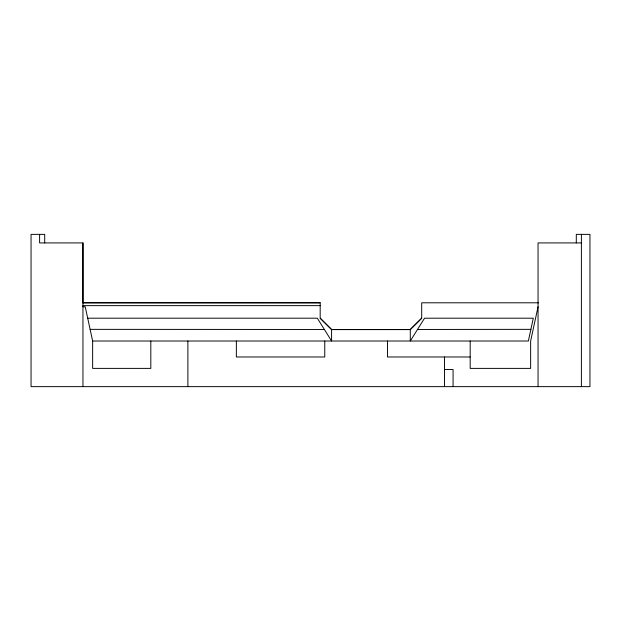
<?xml version="1.0" encoding="UTF-8"?>
<svg xmlns="http://www.w3.org/2000/svg" width="621" height="621" viewBox="0 0 621 621"><rect width="100%" height="100%" fill="white"/><g stroke="black" fill="none" stroke-linecap="round" stroke-linejoin="round"><path stroke-width="0.93" d="M39.604 234.365L39.604 242.92L82.95 242.92L82.95 302.784L320.188 302.784L320.18 318.2L331.591 329.604L410.287 329.604L421.698 318.2L421.698 302.8L538.508 302.8M320.188 302.784L82.663 302.8M538.05 306.79L530.637 341.014L530.637 368.385L470.182 368.385L470.182 341.014M421.698 318.2L410.287 329.479L331.591 329.479L320.188 318.2M417.506 329.472L530.885 329.347M581.396 242.92L538.05 242.92L538.05 386.635M320.188 305.633L82.95 305.633L82.95 306.79L85.232 306.79L92.645 341.014L92.645 368.385L150.818 368.385L150.818 341.014M87.701 318.2L317.331 318.2L331.591 341.014L331.591 329.604M90.115 329.355L324.379 329.479M92.645 341.014L528.355 341.014L533.299 318.2L424.547 318.2L410.287 341.014L410.287 329.604M470.182 356.982L387.488 356.982L387.488 341.014M444.52 369.526L453.074 369.526L453.074 386.635M581.396 234.365L581.396 386.635M576.296 242.92L576.296 234.365L589.95 234.365L589.95 386.635L31.05 386.635L31.05 234.365L44.704 234.365L44.704 242.92M444.52 356.982L444.52 386.635M324.76 341.014L324.76 356.982L236.36 356.982L236.36 341.014M187.884 341.014L187.884 386.635M82.95 242.92L82.95 386.635"/></g></svg>
